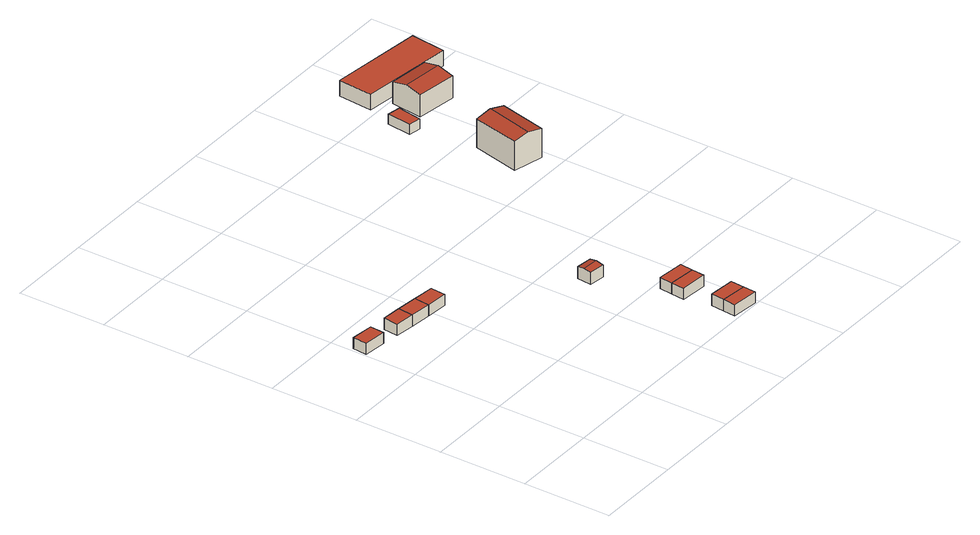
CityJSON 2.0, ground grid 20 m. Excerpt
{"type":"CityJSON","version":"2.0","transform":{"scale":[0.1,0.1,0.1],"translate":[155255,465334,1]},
"CityObjects":{
"building1":{"type":"Building","attributes":{"b3_dak_type":"horizontal","b3_extrusie":"standard","b3_h_dak_50p":4.72,"b3_h_dak_70p":4.72,"b3_h_dak_max":4.76,"b3_h_dak_min":4.68,"b3_h_maaiveld":2.18,"b3_is_glas_dak":false,"b3_kas_warenhuis":false,"b3_kwaliteitsindicator":true,"b3_mutatie_ahn3_ahn4":false,"b3_mutatie_ahn4_ahn5":false,"b3_n_nok":0,"b3_n_vlakken":1,"b3_opp_buitenmuur":43.05,"b3_opp_dak_plat":17.17,"b3_opp_dak_schuin":0,"b3_opp_grond":17.17,"b3_opp_scheidingsmuur":0,"b3_rmse_lod12":0.0245,"b3_rmse_lod13":0.0245,"b3_rmse_lod22":0.0187,"b3_t_run":14,"b3_val3dity_lod12":"[]","b3_val3dity_lod13":"[]","b3_val3dity_lod22":"[]","b3_volume_lod12":43.76,"b3_volume_lod13":43.76,"b3_volume_lod22":43.59,"geconstateerd":false,"oorspronkelijkbouwjaar":1983,"status":"Pand in gebruik"},"children":["building1-1"]},
"building1-1":{"type":"BuildingPart","parents":["building1"],"geometry":[{"type":"Solid","lod":"2.2","boundaries":[[[[0,1,2,3]],[[4,5,6,7]],[[7,6,1,0]],[[6,5,2,1]],[[5,4,3,2]],[[4,7,0,3]]]],"semantics":{"surfaces":[{"type":"GroundSurface"},{"type":"RoofSurface"},{"type":"WallSurface"}],"values":[[0,1,2,2,2,2]]}}]},
"building2":{"type":"Building","attributes":{"b3_bag_bag_overlap":0,"b3_dak_type":"horizontal","b3_extrusie":"standard","b3_h_dak_50p":4.71,"b3_h_dak_70p":4.72,"b3_h_dak_max":4.77,"b3_h_dak_min":4.69,"b3_h_maaiveld":2.07,"b3_is_glas_dak":false,"b3_kas_warenhuis":false,"b3_kwaliteitsindicator":true,"b3_mutatie_ahn3_ahn4":false,"b3_mutatie_ahn4_ahn5":false,"b3_n_nok":0,"b3_n_vlakken":1,"b3_opp_buitenmuur":32.42,"b3_opp_dak_plat":15.14,"b3_opp_dak_schuin":0,"b3_opp_grond":15.14,"b3_opp_scheidingsmuur":9.08,"b3_rmse_lod12":0.0196,"b3_rmse_lod13":0.0196,"b3_rmse_lod22":0.0184,"b3_t_run":7,"b3_val3dity_lod12":"[]","b3_val3dity_lod13":"[]","b3_val3dity_lod22":"[]","b3_volume_lod12":40.15,"b3_volume_lod13":40.15,"b3_volume_lod22":40.05,"geconstateerd":false,"oorspronkelijkbouwjaar":2012,"status":"Pand in gebruik"},"children":["building2-1"]},
"building2-1":{"type":"BuildingPart","parents":["building2"],"geometry":[{"type":"Solid","lod":"2.2","boundaries":[[[[8,9,10,11]],[[12,13,14,15]],[[15,14,9,8]],[[14,13,10,9]],[[13,12,11,10]],[[12,15,8,11]]]],"semantics":{"surfaces":[{"type":"GroundSurface"},{"type":"RoofSurface"},{"type":"WallSurface"}],"values":[[0,1,2,2,2,2]]}}]},
"building3":{"type":"Building","attributes":{"b3_bag_bag_overlap":0,"b3_dak_type":"horizontal","b3_extrusie":"standard","b3_h_dak_50p":4.7,"b3_h_dak_70p":4.72,"b3_h_dak_max":4.8,"b3_h_dak_min":4.67,"b3_h_maaiveld":2.05,"b3_is_glas_dak":false,"b3_kas_warenhuis":false,"b3_kwaliteitsindicator":true,"b3_mutatie_ahn3_ahn4":false,"b3_mutatie_ahn4_ahn5":false,"b3_n_nok":0,"b3_n_vlakken":1,"b3_opp_buitenmuur":25.84,"b3_opp_dak_plat":16.69,"b3_opp_dak_schuin":0,"b3_opp_grond":16.69,"b3_opp_scheidingsmuur":18.19,"b3_rmse_lod12":0.109,"b3_rmse_lod13":0.109,"b3_rmse_lod22":0.108,"b3_t_run":9,"b3_val3dity_lod12":"[]","b3_val3dity_lod13":"[]","b3_val3dity_lod22":"[]","b3_volume_lod12":44.4,"b3_volume_lod13":44.4,"b3_volume_lod22":44.31,"geconstateerd":false,"oorspronkelijkbouwjaar":1983,"status":"Pand in gebruik"},"children":["building3-1"]},
"building3-1":{"type":"BuildingPart","parents":["building3"],"geometry":[{"type":"Solid","lod":"2.2","boundaries":[[[[8,16,17,9]],[[14,18,19,15]],[[15,19,16,8]],[[19,18,17,16]],[[18,14,9,17]],[[14,15,8,9]]]],"semantics":{"surfaces":[{"type":"GroundSurface"},{"type":"RoofSurface"},{"type":"WallSurface"}],"values":[[0,1,2,2,2,2]]}}]},
"building4":{"type":"Building","attributes":{"b3_bag_bag_overlap":0,"b3_dak_type":"horizontal","b3_extrusie":"standard","b3_h_dak_50p":4.7,"b3_h_dak_70p":4.71,"b3_h_dak_max":4.76,"b3_h_dak_min":4.67,"b3_h_maaiveld":2.06,"b3_is_glas_dak":false,"b3_kas_warenhuis":false,"b3_kwaliteitsindicator":true,"b3_mutatie_ahn3_ahn4":false,"b3_mutatie_ahn4_ahn5":false,"b3_n_nok":0,"b3_n_vlakken":1,"b3_opp_buitenmuur":34.5,"b3_opp_dak_plat":16.52,"b3_opp_dak_schuin":0,"b3_opp_grond":16.52,"b3_opp_scheidingsmuur":9.11,"b3_rmse_lod12":0.0259,"b3_rmse_lod13":0.0259,"b3_rmse_lod22":0.0232,"b3_t_run":9,"b3_val3dity_lod12":"[]","b3_val3dity_lod13":"[]","b3_val3dity_lod22":"[]","b3_volume_lod12":43.77,"b3_volume_lod13":43.77,"b3_volume_lod22":43.69,"geconstateerd":false,"oorspronkelijkbouwjaar":1983,"status":"Pand in gebruik"},"children":["building4-1"]},
"building4-1":{"type":"BuildingPart","parents":["building4"],"geometry":[{"type":"Solid","lod":"2.2","boundaries":[[[[16,20,21,17]],[[18,22,23,19]],[[19,23,20,16]],[[23,22,21,20]],[[22,18,17,21]],[[18,19,16,17]]]],"semantics":{"surfaces":[{"type":"GroundSurface"},{"type":"RoofSurface"},{"type":"WallSurface"}],"values":[[0,1,2,2,2,2]]}}]},
"building5":{"type":"Building","attributes":{"b3_bag_bag_overlap":0,"b3_dak_type":"horizontal","b3_extrusie":"standard","b3_h_dak_50p":4.55,"b3_h_dak_70p":4.56,"b3_h_dak_max":4.63,"b3_h_dak_min":4.51,"b3_h_maaiveld":1.99,"b3_is_glas_dak":false,"b3_kas_warenhuis":false,"b3_kwaliteitsindicator":true,"b3_mutatie_ahn3_ahn4":false,"b3_mutatie_ahn4_ahn5":false,"b3_n_nok":0,"b3_n_vlakken":1,"b3_opp_buitenmuur":30.66,"b3_opp_dak_plat":17.74,"b3_opp_dak_schuin":0,"b3_opp_grond":17.74,"b3_opp_scheidingsmuur":15.5,"b3_rmse_lod12":0.0254,"b3_rmse_lod13":0.0254,"b3_rmse_lod22":0.025,"b3_t_run":17,"b3_val3dity_lod12":"[]","b3_val3dity_lod13":"[]","b3_val3dity_lod22":"[]","b3_volume_lod12":45.45,"b3_volume_lod13":45.45,"b3_volume_lod22":45.44,"geconstateerd":false,"oorspronkelijkbouwjaar":1990,"status":"Pand in gebruik"},"children":["building5-1"]},
"building5-1":{"type":"BuildingPart","parents":["building5"],"geometry":[{"type":"Solid","lod":"2.2","boundaries":[[[[24,25,26,27]],[[28,29,30,31]],[[31,30,25,24]],[[30,29,26,25]],[[29,28,27,26]],[[28,31,24,27]]]],"semantics":{"surfaces":[{"type":"GroundSurface"},{"type":"RoofSurface"},{"type":"WallSurface"}],"values":[[0,1,2,2,2,2]]}}]},
"building6":{"type":"Building","attributes":{"b3_bag_bag_overlap":0,"b3_dak_type":"slanted","b3_extrusie":"standard","b3_h_dak_50p":4.65,"b3_h_dak_70p":4.74,"b3_h_dak_max":4.85,"b3_h_dak_min":4.22,"b3_h_maaiveld":1.88,"b3_h_nok":4.75,"b3_is_glas_dak":false,"b3_kas_warenhuis":false,"b3_kwaliteitsindicator":true,"b3_mutatie_ahn3_ahn4":false,"b3_mutatie_ahn4_ahn5":false,"b3_n_nok":1,"b3_n_vlakken":2,"b3_opp_buitenmuur":28.98,"b3_opp_dak_plat":0,"b3_opp_dak_schuin":12.48,"b3_opp_grond":12.2,"b3_opp_scheidingsmuur":6.96,"b3_rmse_lod12":0.296,"b3_rmse_lod13":0.296,"b3_rmse_lod22":0.211,"b3_t_run":6,"b3_val3dity_lod12":"[]","b3_val3dity_lod13":"[]","b3_val3dity_lod22":"[]","b3_volume_lod12":34.35,"b3_volume_lod13":34.35,"b3_volume_lod22":32.46,"geconstateerd":false,"oorspronkelijkbouwjaar":1999,"status":"Pand in gebruik"},"children":["building6-1"]},
"building6-1":{"type":"BuildingPart","parents":["building6"],"geometry":[{"type":"Solid","lod":"2.2","boundaries":[[[[32,33,34,35]],[[36,37,38,33,32]],[[39,38,37,40]],[[38,39,34,33]],[[39,40,41,35,34]],[[36,41,40,37]],[[41,36,32,35]]]],"semantics":{"surfaces":[{"type":"GroundSurface"},{"type":"WallSurface"},{"type":"RoofSurface"}],"values":[[0,1,2,1,1,2,1]]}}]},
"building7":{"type":"Building","attributes":{"b3_bag_bag_overlap":0,"b3_dak_type":"horizontal","b3_extrusie":"standard","b3_h_dak_50p":4.55,"b3_h_dak_70p":4.57,"b3_h_dak_max":4.71,"b3_h_dak_min":4.53,"b3_h_maaiveld":1.99,"b3_is_glas_dak":false,"b3_kas_warenhuis":false,"b3_kwaliteitsindicator":true,"b3_mutatie_ahn3_ahn4":false,"b3_mutatie_ahn4_ahn5":false,"b3_n_nok":0,"b3_n_vlakken":1,"b3_opp_buitenmuur":31.44,"b3_opp_dak_plat":18.56,"b3_opp_dak_schuin":0,"b3_opp_grond":18.56,"b3_opp_scheidingsmuur":15.5,"b3_rmse_lod12":0.0367,"b3_rmse_lod13":0.0367,"b3_rmse_lod22":0.0343,"b3_t_run":14,"b3_val3dity_lod12":"[]","b3_val3dity_lod13":"[]","b3_val3dity_lod22":"[]","b3_volume_lod12":47.72,"b3_volume_lod13":47.72,"b3_volume_lod22":47.83,"geconstateerd":false,"oorspronkelijkbouwjaar":1990,"status":"Pand in gebruik"},"children":["building7-1"]},
"building7-1":{"type":"BuildingPart","parents":["building7"],"geometry":[{"type":"Solid","lod":"2.2","boundaries":[[[[42,43,27,26]],[[29,28,44,45]],[[45,44,43,42]],[[44,28,27,43]],[[28,29,26,27]],[[29,45,42,26]]]],"semantics":{"surfaces":[{"type":"GroundSurface"},{"type":"RoofSurface"},{"type":"WallSurface"}],"values":[[0,1,2,2,2,2]]}}]},
"building8":{"type":"Building","attributes":{"b3_bag_bag_overlap":0,"b3_dak_type":"horizontal","b3_extrusie":"standard","b3_h_dak_50p":4.63,"b3_h_dak_70p":4.64,"b3_h_dak_max":4.72,"b3_h_dak_min":4.6,"b3_h_maaiveld":2.01,"b3_is_glas_dak":false,"b3_kas_warenhuis":false,"b3_kwaliteitsindicator":true,"b3_mutatie_ahn3_ahn4":false,"b3_mutatie_ahn4_ahn5":false,"b3_n_nok":0,"b3_n_vlakken":1,"b3_opp_buitenmuur":31.59,"b3_opp_dak_plat":17.92,"b3_opp_dak_schuin":0,"b3_opp_grond":17.92,"b3_opp_scheidingsmuur":15.89,"b3_rmse_lod12":0.0263,"b3_rmse_lod13":0.0263,"b3_rmse_lod22":0.0253,"b3_t_run":15,"b3_val3dity_lod12":"[]","b3_val3dity_lod13":"[]","b3_val3dity_lod22":"[]","b3_volume_lod12":47.19,"b3_volume_lod13":47.19,"b3_volume_lod22":47.15,"geconstateerd":false,"oorspronkelijkbouwjaar":1990,"status":"Pand in gebruik"},"children":["building8-1"]},
"building8-1":{"type":"BuildingPart","parents":["building8"],"geometry":[{"type":"Solid","lod":"2.2","boundaries":[[[[46,47,48,49]],[[50,51,52,53]],[[53,52,47,46]],[[52,51,48,47]],[[51,50,49,48]],[[50,53,46,49]]]],"semantics":{"surfaces":[{"type":"GroundSurface"},{"type":"RoofSurface"},{"type":"WallSurface"}],"values":[[0,1,2,2,2,2]]}}]},
"building9":{"type":"Building","attributes":{"b3_bag_bag_overlap":0,"b3_dak_type":"horizontal","b3_extrusie":"standard","b3_h_dak_50p":4.64,"b3_h_dak_70p":4.65,"b3_h_dak_max":4.72,"b3_h_dak_min":4.61,"b3_h_maaiveld":2.02,"b3_is_glas_dak":false,"b3_kas_warenhuis":false,"b3_kwaliteitsindicator":true,"b3_mutatie_ahn3_ahn4":false,"b3_mutatie_ahn4_ahn5":false,"b3_n_nok":0,"b3_n_vlakken":1,"b3_opp_buitenmuur":31.8,"b3_opp_dak_plat":18.3,"b3_opp_dak_schuin":0,"b3_opp_grond":18.3,"b3_opp_scheidingsmuur":15.89,"b3_rmse_lod12":0.0244,"b3_rmse_lod13":0.0244,"b3_rmse_lod22":0.023,"b3_t_run":17,"b3_val3dity_lod12":"[]","b3_val3dity_lod13":"[]","b3_val3dity_lod22":"[]","b3_volume_lod12":48,"b3_volume_lod13":48,"b3_volume_lod22":47.97,"geconstateerd":false,"oorspronkelijkbouwjaar":1990,"status":"Pand in gebruik"},"children":["building9-1"]},
"building9-1":{"type":"BuildingPart","parents":["building9"],"geometry":[{"type":"Solid","lod":"2.2","boundaries":[[[[54,55,49,48]],[[51,50,56,57]],[[57,56,55,54]],[[56,50,49,55]],[[50,51,48,49]],[[51,57,54,48]]]],"semantics":{"surfaces":[{"type":"GroundSurface"},{"type":"RoofSurface"},{"type":"WallSurface"}],"values":[[0,1,2,2,2,2]]}}]},
"building10":{"type":"Building","attributes":{"b3_bouwlagen":2,"b3_dak_type":"slanted","b3_extrusie":"standard","b3_h_dak_50p":8.47,"b3_h_dak_70p":9.49,"b3_h_dak_max":11.03,"b3_h_dak_min":6.04,"b3_h_maaiveld":2.77,"b3_h_nok":11.15,"b3_is_glas_dak":false,"b3_kas_warenhuis":false,"b3_kwaliteitsindicator":true,"b3_mutatie_ahn3_ahn4":false,"b3_mutatie_ahn4_ahn5":false,"b3_n_nok":1,"b3_n_vlakken":3,"b3_opp_buitenmuur":160.36,"b3_opp_dak_plat":1.79,"b3_opp_dak_schuin":143.12,"b3_opp_grond":78.96,"b3_opp_scheidingsmuur":0,"b3_rmse_lod12":1.71,"b3_rmse_lod13":1.71,"b3_rmse_lod22":0.113,"b3_t_run":42,"b3_val3dity_lod12":"[]","b3_val3dity_lod13":"[]","b3_val3dity_lod22":"[]","b3_volume_lod12":531.74,"b3_volume_lod13":531.74,"b3_volume_lod22":459.03,"geconstateerd":false,"oorspronkelijkbouwjaar":1992,"status":"Pand in gebruik"},"children":["building10-1"]},
"building10-1":{"type":"BuildingPart","parents":["building10"],"geometry":[{"type":"Solid","lod":"2.2","boundaries":[[[[58,59,60,61]],[[62,63,64,59,58]],[[65,64,63,66]],[[64,65,60,59]],[[65,66,67,61,60]],[[62,67,66,63]],[[67,62,58,61]]]],"semantics":{"surfaces":[{"type":"GroundSurface"},{"type":"WallSurface"},{"type":"RoofSurface"}],"values":[[0,1,2,1,1,2,1]]}}]},
"building11":{"type":"Building","attributes":{"b3_dak_type":"horizontal","b3_extrusie":"standard","b3_h_dak_50p":5.13,"b3_h_dak_70p":5.19,"b3_h_dak_max":5.28,"b3_h_dak_min":4.98,"b3_h_maaiveld":2.87,"b3_is_glas_dak":false,"b3_kas_warenhuis":false,"b3_kwaliteitsindicator":true,"b3_mutatie_ahn3_ahn4":false,"b3_mutatie_ahn4_ahn5":false,"b3_n_nok":0,"b3_n_vlakken":1,"b3_opp_buitenmuur":38.14,"b3_opp_dak_plat":16.45,"b3_opp_dak_schuin":0,"b3_opp_grond":16.43,"b3_opp_scheidingsmuur":0,"b3_rmse_lod12":0.096,"b3_rmse_lod13":0.096,"b3_rmse_lod22":0.0178,"b3_t_run":12,"b3_val3dity_lod12":"[]","b3_val3dity_lod13":"[]","b3_val3dity_lod22":"[]","b3_volume_lod12":37.8,"b3_volume_lod13":37.8,"b3_volume_lod22":36.81,"geconstateerd":false,"oorspronkelijkbouwjaar":1960,"status":"Pand in gebruik"},"children":["building11-1"]},
"building11-1":{"type":"BuildingPart","parents":["building11"],"geometry":[{"type":"Solid","lod":"2.2","boundaries":[[[[68,69,70,71]],[[72,73,74,75]],[[75,74,69,68]],[[74,73,70,69]],[[73,72,71,70]],[[72,75,68,71]]]],"semantics":{"surfaces":[{"type":"GroundSurface"},{"type":"RoofSurface"},{"type":"WallSurface"}],"values":[[0,1,2,2,2,2]]}}]},
"building12":{"type":"Building","attributes":{"b3_dak_type":"slanted","b3_extrusie":"standard","b3_h_dak_50p":7.32,"b3_h_dak_70p":8.02,"b3_h_dak_max":9.11,"b3_h_dak_min":5.64,"b3_h_maaiveld":2.88,"b3_h_nok":9.17,"b3_is_glas_dak":false,"b3_kas_warenhuis":false,"b3_kwaliteitsindicator":true,"b3_mutatie_ahn3_ahn4":false,"b3_mutatie_ahn4_ahn5":false,"b3_n_nok":1,"b3_n_vlakken":2,"b3_opp_buitenmuur":116,"b3_opp_dak_plat":0,"b3_opp_dak_schuin":95.96,"b3_opp_grond":68.33,"b3_opp_scheidingsmuur":0,"b3_rmse_lod12":1.25,"b3_rmse_lod13":1.25,"b3_rmse_lod22":0.066,"b3_t_run":29,"b3_val3dity_lod12":"[]","b3_val3dity_lod13":"[]","b3_val3dity_lod22":"[]","b3_volume_lod12":351.97,"b3_volume_lod13":351.97,"b3_volume_lod22":307.12,"geconstateerd":false,"oorspronkelijkbouwjaar":1992,"status":"Pand in gebruik"},"children":["building12-1"]},
"building12-1":{"type":"BuildingPart","parents":["building12"],"geometry":[{"type":"Solid","lod":"2.2","boundaries":[[[[76,77,78,79]],[[80,81,82,83]],[[81,80,77,76]],[[80,83,84,78,77]],[[85,84,83,82]],[[84,85,79,78]],[[85,82,81,76,79]]]],"semantics":{"surfaces":[{"type":"GroundSurface"},{"type":"RoofSurface"},{"type":"WallSurface"}],"values":[[0,1,2,2,1,2,2]]}}]},
"building13":{"type":"Building","attributes":{"b3_dak_type":"horizontal","b3_extrusie":"standard","b3_h_dak_50p":6.15,"b3_h_dak_70p":6.16,"b3_h_dak_max":6.22,"b3_h_dak_min":6.12,"b3_h_maaiveld":2.62,"b3_is_glas_dak":false,"b3_kas_warenhuis":false,"b3_kwaliteitsindicator":true,"b3_mutatie_ahn3_ahn4":false,"b3_mutatie_ahn4_ahn5":false,"b3_n_nok":0,"b3_n_vlakken":1,"b3_opp_buitenmuur":206.76,"b3_opp_dak_plat":168.94,"b3_opp_dak_schuin":0,"b3_opp_grond":168.93,"b3_opp_scheidingsmuur":0,"b3_rmse_lod12":0.0221,"b3_rmse_lod13":0.0221,"b3_rmse_lod22":0.0151,"b3_t_run":70,"b3_val3dity_lod12":"[]","b3_val3dity_lod13":"[]","b3_val3dity_lod22":"[]","b3_volume_lod12":598.21,"b3_volume_lod13":598.21,"b3_volume_lod22":596.83,"geconstateerd":false,"oorspronkelijkbouwjaar":1986,"status":"Pand in gebruik"},"children":["building13-1"]},
"building13-1":{"type":"BuildingPart","parents":["building13"],"geometry":[{"type":"Solid","lod":"2.2","boundaries":[[[[86,87,88,89]],[[90,91,92,93]],[[93,92,87,86]],[[92,91,88,87]],[[91,90,89,88]],[[90,93,86,89]]]],"semantics":{"surfaces":[{"type":"GroundSurface"},{"type":"RoofSurface"},{"type":"WallSurface"}],"values":[[0,1,2,2,2,2]]}}]}
},
"vertices":[
[6,550,12],[57,545,12],[54,512,12],[3,517,12],[3,517,37],[54,512,37],[57,545,37],[6,550,37],
[142,537,11],[138,502,11],[94,507,11],[98,541,11],[98,541,37],[94,507,37],[138,502,37],[142,537,37],
[190,532,11],[186,497,11],[186,497,37],[190,532,37],
[238,527,11],[235,493,11],[235,493,37],[238,527,37],
[590,2,10],[529,8,10],[532,37,10],[592,31,10],[592,31,36],[532,37,36],[529,8,36],[590,2,36],
[502,333,9],[499,300,9],[462,304,9],[466,337,9],[502,333,37],[500,317,40],[499,300,37],[462,304,37],[464,320,40],[466,337,37],
[535,67,10],[594,62,10],[594,62,36],[535,67,36],
[582,119,10],[521,124,10],[524,154,10],[585,148,10],[585,148,36],[524,154,36],[521,124,36],[582,119,36],
[527,184,10],[588,178,10],[588,178,36],[527,184,36],
[772,636,18],[703,652,18],[728,760,18],[797,744,18],[772,636,85],[737,644,93],[703,652,85],[728,760,85],[763,752,93],[797,744,85],
[698,949,19],[728,944,19],[719,889,19],[691,894,19],[691,894,42],[719,889,42],[728,944,42],[698,949,42],
[847,900,19],[754,912,19],[763,984,19],[856,973,19],[754,912,70],[847,900,70],[851,937,78],[759,948,78],[763,984,70],[856,973,70],
[724,1009,16],[731,1088,16],[944,1063,16],[935,984,16],[935,984,52],[944,1063,52],[731,1088,52],[724,1009,52]
]}
